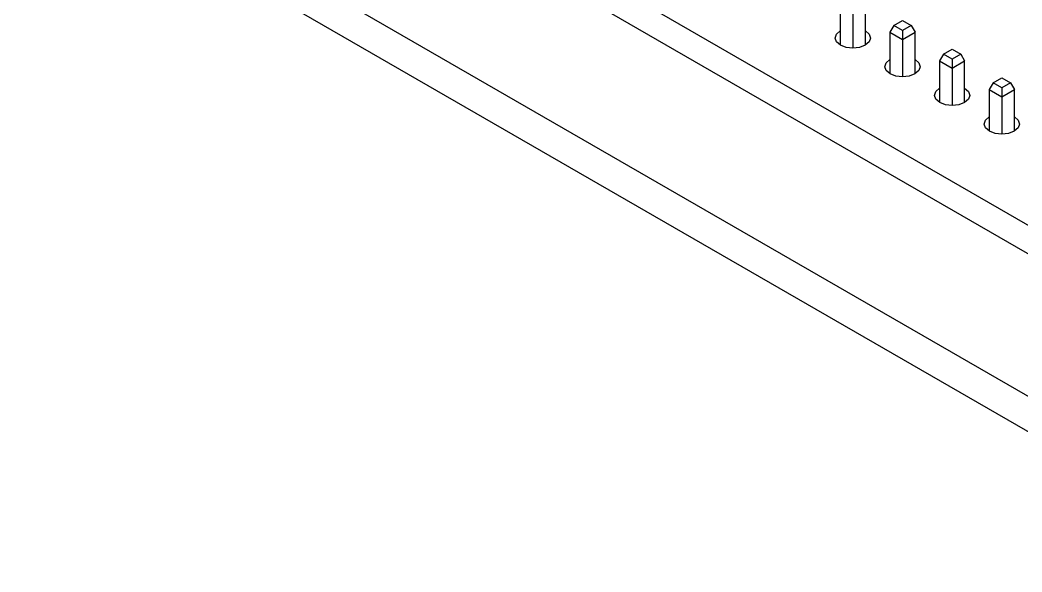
# Model space of a CAD drawing. Header units: millimetres. Extents: x -88 to 19, y -34 to 29.
# Drawn here: x -86.8 to -50.56, y -33.11 to -13.14 of the extents above; entities that cross this region are included whole.
import ezdxf

# ---------------------------------------------------------------- set-up
doc = ezdxf.new("R2010")
doc.units = ezdxf.units.MM

msp = doc.modelspace()

# ---------------------------------------------------------------- linework, layer by layer
at = {"color": 7, "linetype": 'Continuous', "lineweight": 25}
for p, q in [((-79.128, -3.941), (-41.411, -25.715)), ((-41.411, -26.752), (-79.128, -4.978)), ((-86.801, -5.706), (-41.546, -31.832)), ((-86.801, -6.988), (-41.546, -33.114)), ((-57.13, -12.542), (-57.13, -14.048)), ((-56.677, -12.476), (-56.677, -14.158)), ((-56.225, -14.048), (-56.225, -12.542)), ((-55.192, -13.334), (-55.334, -13.579)), ((-55.192, -13.334), (-54.881, -13.154)), ((-54.881, -13.513), (-55.192, -13.334)), ((-54.881, -13.154), (-54.57, -13.334)), ((-54.57, -13.334), (-54.881, -13.513)), ((-54.57, -13.334), (-54.429, -13.579)), ((-55.334, -13.579), (-54.881, -13.84)), ((-55.334, -13.579), (-55.334, -15.085)), ((-54.881, -13.513), (-54.881, -15.195)), ((-54.881, -13.84), (-54.429, -13.579)), ((-54.429, -15.085), (-54.429, -13.579)), ((-53.396, -14.371), (-53.538, -14.616)), ((-53.396, -14.371), (-53.085, -14.191)), ((-53.085, -14.55), (-53.396, -14.371)), ((-53.085, -14.191), (-52.774, -14.371)), ((-52.774, -14.371), (-53.085, -14.55)), ((-52.774, -14.371), (-52.633, -14.616)), ((-53.538, -14.616), (-53.085, -14.877)), ((-53.538, -14.616), (-53.538, -16.122)), ((-53.085, -14.55), (-53.085, -16.231)), ((-53.085, -14.877), (-52.633, -14.616)), ((-52.633, -16.122), (-52.633, -14.616)), ((-51.6, -15.407), (-51.742, -15.652)), ((-51.6, -15.407), (-51.289, -15.228)), ((-51.289, -15.587), (-51.6, -15.407)), ((-51.289, -15.228), (-50.978, -15.407)), ((-50.978, -15.407), (-51.289, -15.587)), ((-50.978, -15.407), (-50.836, -15.652)), ((-51.742, -15.652), (-51.289, -15.914)), ((-51.742, -15.652), (-51.742, -17.159)), ((-51.289, -15.587), (-51.289, -17.268)), ((-51.289, -15.914), (-50.836, -15.652)), ((-50.836, -17.159), (-50.836, -15.652))]:
    msp.add_line(p, q, dxfattribs=at)
at = {"color": 7, "linetype": 'Continuous', "lineweight": 25, "flags": 128}
for points in [[(-57.126, -14.05), (-57.264, -13.931), (-57.312, -13.791), (-57.264, -13.651), (-57.13, -13.534)], [(-56.225, -13.534), (-56.091, -13.651), (-56.042, -13.791), (-56.091, -13.931), (-56.228, -14.05), (-56.434, -14.13), (-56.677, -14.158), (-56.92, -14.13), (-57.126, -14.05)], [(-55.33, -15.087), (-55.468, -14.968), (-55.516, -14.828), (-55.468, -14.688), (-55.334, -14.571)], [(-54.429, -14.571), (-54.294, -14.688), (-54.246, -14.828), (-54.294, -14.968), (-54.432, -15.087), (-54.638, -15.167), (-54.881, -15.195), (-55.124, -15.167), (-55.33, -15.087)], [(-53.534, -16.124), (-53.672, -16.005), (-53.72, -15.865), (-53.672, -15.725), (-53.538, -15.608)], [(-52.633, -15.608), (-52.498, -15.725), (-52.45, -15.865), (-52.498, -16.005), (-52.636, -16.124), (-52.842, -16.203), (-53.085, -16.231), (-53.328, -16.203), (-53.534, -16.124)], [(-51.738, -17.161), (-51.876, -17.042), (-51.924, -16.902), (-51.876, -16.761), (-51.742, -16.644)], [(-50.836, -16.644), (-50.702, -16.761), (-50.654, -16.902), (-50.702, -17.042), (-50.84, -17.161), (-51.046, -17.24), (-51.289, -17.268), (-51.532, -17.24), (-51.738, -17.161)]]:
    msp.add_lwpolyline(points, dxfattribs=at)

doc.saveas('drawing.dxf')
